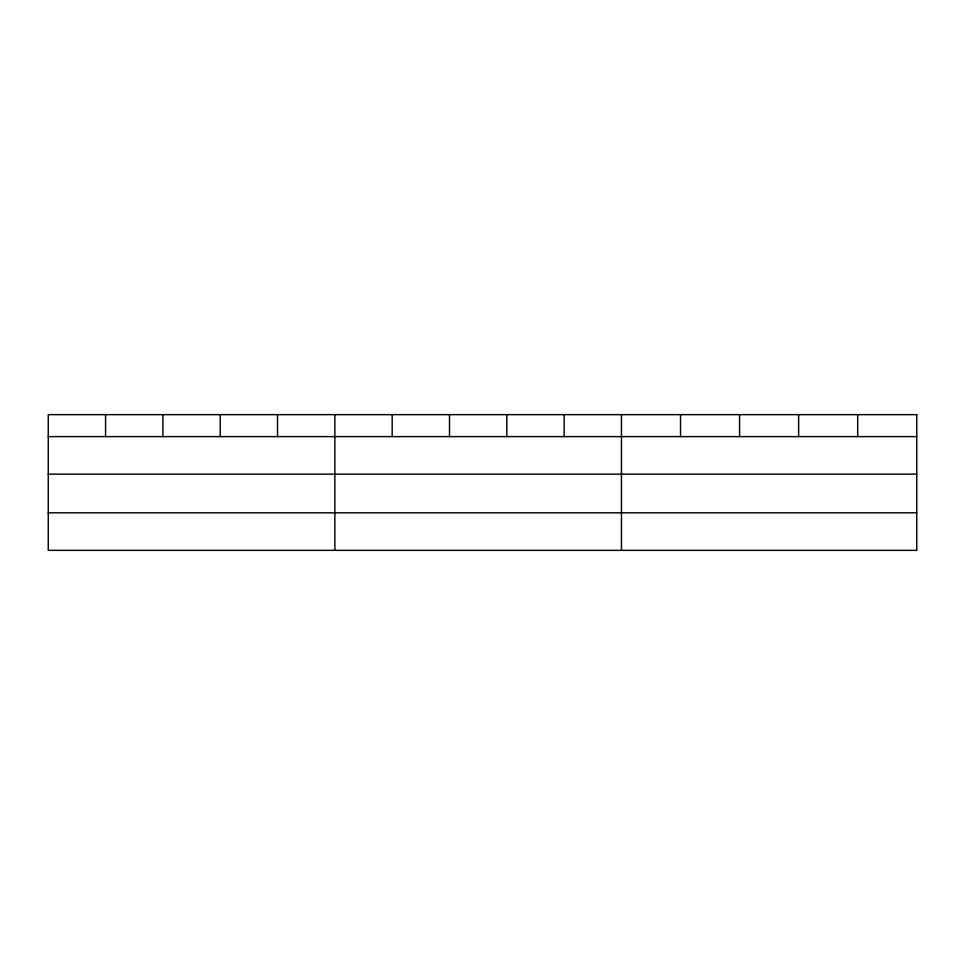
<?xml version="1.0" encoding="UTF-8"?>
<svg xmlns="http://www.w3.org/2000/svg" width="965" height="965" viewBox="0 0 965 965"><rect width="100%" height="100%" fill="white"/><g stroke="black" fill="none" stroke-linecap="round" stroke-linejoin="round"><path stroke-width="1.45" d="M48.25 436.614L916.75 436.614M48.25 474.141L916.75 474.141M48.25 512.813L916.75 512.813M857.692 414.648L857.692 436.614M798.634 414.648L798.634 436.614M739.576 414.648L739.576 436.614M680.518 414.648L680.518 436.614M621.46 414.648L621.46 550.352M564.139 414.648L564.139 436.614M506.818 414.648L506.818 436.614M449.497 414.648L449.497 436.614M392.176 414.648L392.176 436.614M334.855 414.648L334.855 550.352M277.534 414.648L277.534 436.614M220.213 414.648L220.213 436.614M162.892 414.648L162.892 436.614M105.571 414.648L105.571 436.614M916.75 414.648L48.25 414.648L48.25 550.352L916.75 550.352L916.75 414.648"/></g></svg>
